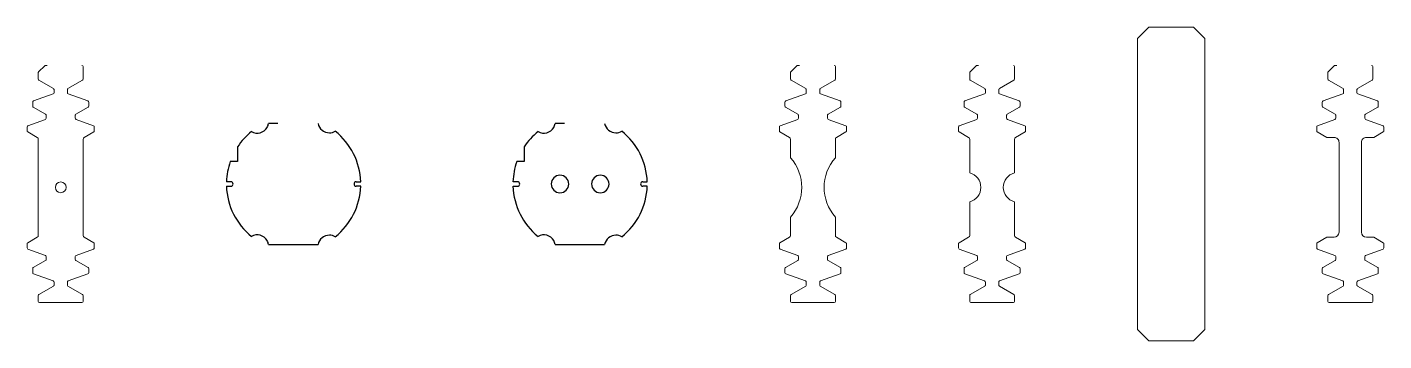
# Model space of a CAD drawing. Header units: millimetres. Extents: x 15 to 621, y -70 to 70.
import ezdxf

# ---------------------------------------------------------------- set-up
doc = ezdxf.new("R2010")
doc.units = ezdxf.units.MM
for name, color, linetype in [('Q3_NORMAL', 3, 'Continuous'), ('Q4_MEDIUM', 4, 'Continuous'), ('Q5_HIGH', 5, 'Continuous')]:
    doc.layers.add(name, color=color, linetype=linetype)

# ---------------------------------------------------------------- blocks, each defined once
blk = doc.blocks.new('T__CH_D4.8_L106')
at = {"layer": 'Q3_NORMAL', "color": 3, "linetype": 'Continuous', "lineweight": 13}
for p, q in [((-10, 49.74), (-10, 46.73)), ((10, 52.44), (10, 46.73)), ((-12.5, 36.59), (-12.5, 34.73)), ((-3.33, 40.28), (-12.17, 37.06)), ((-3, 42.11), (-3, 40.75)), ((3, 42.11), (3, 40.75)), ((3.33, 40.28), (12.17, 37.06)), ((12.5, 36.59), (12.5, 34.73)), ((-6.5, 30.69), (-6.5, 29.33)), ((6.5, 30.69), (6.5, 29.33)), ((-15, 25.54), (-15, 23.68)), ((-6.83, 28.86), (-14.67, 26.01)), ((6.83, 28.86), (14.67, 26.01)), ((15, 25.54), (15, 23.68)), ((-15, -28.54), (-15, -26.68)), ((-6.83, -31.86), (-14.67, -29.01)), ((6.83, -31.86), (14.67, -29.01)), ((15, -28.54), (15, -26.68)), ((-6.5, -33.69), (-6.5, -32.33)), ((6.5, -33.69), (6.5, -32.33)), ((-12.5, -39.59), (-12.5, -37.73)), ((-3.33, -43.28), (-12.17, -40.06)), ((3.33, -43.28), (12.17, -40.06)), ((12.5, -39.59), (12.5, -37.73)), ((-3, -45.11), (-3, -43.75)), ((3, -45.11), (3, -43.75)), ((-10, -52.44), (-10, -49.73)), ((9.5, -52.94), (-9.5, -52.94)), ((10, -52.44), (10, -49.73))]:
    blk.add_line(p, q, dxfattribs=at)
at = {"layer": 'Q3_NORMAL', "color": 3, "lineweight": 13}
for p, q in [((-9.85, 50.09), (-7.15, 52.8)), ((-6.79, 52.94), (-6, 52.94))]:
    blk.add_line(p, q, dxfattribs=at)
for centre, start, end in [((-9.5, 49.74), 135, 180), ((-6.79, 52.44), 90, 135), ((9.5, 52.44), 0, 90)]:
    blk.add_arc(centre, 0.5, start, end, dxfattribs=at)
at = {"layer": 'Q3_NORMAL', "color": 3, "linetype": 'Continuous', "lineweight": 13}
for centre, start, end in [((-9.5, 46.73), 180, -120), ((-3.5, 42.11), 0, 60), ((3.5, 42.11), 120, 180), ((9.5, 46.73), -60, 0), ((-12, 36.59), 110, 180), ((-3.5, 40.75), -70, 0), ((3.5, 40.75), 180, -110), ((12, 36.59), 0, 70), ((-12, 34.73), 180, -120), ((-7, 30.69), 0, 60), ((7, 30.69), 120, 180), ((12, 34.73), -60, 0), ((-14.5, 25.54), 110, 180), ((-7, 29.33), -70, 0), ((7, 29.33), 180, -110), ((14.5, 25.54), 0, 70), ((-14.5, 23.68), 180, -120), ((14.5, 23.68), -60, 0), ((-14.5, -26.68), 120, 180), ((-14.5, -28.54), 180, -110), ((14.5, -28.54), -70, 0), ((14.5, -26.68), 0, 60), ((-7, -32.33), 0, 70), ((-7, -33.69), -60, 0), ((7, -32.33), 110, 180), ((7, -33.69), 180, -120), ((-12, -37.73), 120, 180), ((-12, -39.59), 180, -110), ((12, -39.59), -70, 0), ((12, -37.73), 0, 60), ((-3.5, -43.75), 0, 70), ((-3.5, -45.11), -60, 0), ((3.5, -43.75), 110, 180), ((3.5, -45.11), 180, -120), ((-9.5, -49.73), 120, 180), ((-9.5, -52.44), 180, -90), ((9.5, -52.44), -90, 0), ((9.5, -49.73), 0, 60)]:
    blk.add_arc(centre, 0.5, start, end, dxfattribs=at)
at = {"layer": 'Q4_MEDIUM', "color": 4, "linetype": 'Continuous', "lineweight": 13}
for p, q in [((-9.75, 46.3), (-3.25, 42.55)), ((9.75, 46.3), (3.25, 42.55)), ((-12.25, 34.3), (-6.75, 31.12)), ((12.25, 34.3), (6.75, 31.12)), ((-14.75, 23.24), (-10.5, 20.79)), ((-10, 19.92), (-10, -22.92)), ((10, 19.92), (10, -22.92)), ((14.75, 23.24), (10.5, 20.79)), ((-14.75, -26.24), (-10.5, -23.79)), ((14.75, -26.24), (10.5, -23.79)), ((-12.25, -37.3), (-6.75, -34.12)), ((12.25, -37.3), (6.75, -34.12)), ((-9.75, -49.3), (-3.25, -45.55)), ((9.75, -49.3), (3.25, -45.55))]:
    blk.add_line(p, q, dxfattribs=at)
for centre, start, end in [((-11, 19.92), 0, 60), ((11, 19.92), 120, 180), ((-11, -22.92), -60, 0), ((11, -22.92), 180, -120)]:
    blk.add_arc(centre, 1, start, end, dxfattribs=at)
at = {"layer": 'Q5_HIGH', "color": 5, "linetype": 'Continuous', "lineweight": 13}
blk.add_circle((0, -1.5), 2.4, dxfattribs=at)
blk = doc.blocks.new('T__DISC_0H')
at = {"layer": 'Q3_NORMAL', "color": 3}
for p, q in [((-7, 27), (-11.17, 27)), ((-25, 16.58), (-25, 10)), ((-25, 10), (-28.28, 10)), ((-28, 1), (-29.98, 1)), ((28, 1), (29.98, 1)), ((-29.98, -1), (-28, -1)), ((29.98, -1), (28, -1)), ((-11.17, -27), (10.95, -27))]:
    blk.add_line(p, q, dxfattribs=at)
for centre, radius, start, end in [((-16.25, 27.86), 5.15, -119.65721, -30), ((-16.25, 27.86), 5.15, -30, -9.57233), ((16, 28), 5.15, -168.80348, -90), ((0, 0), 30, 128.79722, 146.44269), ((16, 28), 5.15, -90, -59.83256), ((0, 0), 30, 1.91021, 51.71301), ((0, 0), 30, 160.52878, 178.08979), ((-28, 0), 1, 0, 90), ((28, 0), 1, 90, -90), ((0, 0), 30, -178.08979, -128.79722), ((-28, 0), 1, -90, 0), ((0, 0), 30, -51.71301, -1.91021), ((-16.25, -27.86), 5.15, 30, 119.65721), ((16, -28), 5.15, 90, 168.80348), ((16, -28), 5.15, 59.83256, 90), ((-16.25, -27.86), 5.15, 9.57233, 30)]:
    blk.add_arc(centre, radius, start, end, dxfattribs=at)
blk = doc.blocks.new('T__DISC_2H')
at = {"layer": 'Q3_NORMAL', "color": 3}
for p, q in [((-7, 27), (-11.17, 27)), ((-25, 16.59), (-25, 10)), ((-25, 10), (-28.28, 10)), ((-28, 1), (-29.98, 1)), ((28, 1), (29.98, 1)), ((-29.98, -1), (-28, -1)), ((29.98, -1), (28, -1)), ((-11.17, -27), (10.95, -27))]:
    blk.add_line(p, q, dxfattribs=at)
for centre, radius, start, end in [((-16.25, 27.86), 5.15, -119.66344, -30.00623), ((-16.25, 27.86), 5.15, -30.00623, -9.57856), ((16, 28), 5.15, -168.80971, -90.00623), ((0, 0), 30, 128.79099, 146.43646), ((16, 28), 5.15, -90.00623, -59.83879), ((0, 0), 30, 1.90398, 51.70678), ((0, 0), 30, 160.52255, 178.08355), ((-28, 0), 1, -0.00623, 89.99377), ((-28, 0), 1, -90.00623, -0.00623), ((28, 0), 1, 89.99377, -90.00623), ((0, 0), 30, -178.09602, -128.80346), ((0, 0), 30, -51.71925, -1.91645), ((-16.25, -27.85), 5.15, 29.99377, 119.65097), ((16, -28), 5.15, 89.99377, 168.79725), ((16, -28), 5.15, 59.82632, 89.99377), ((-16.25, -27.85), 5.15, 9.5661, 29.99377)]:
    blk.add_arc(centre, radius, start, end, dxfattribs=at)
at = {"layer": 'Q5_HIGH', "color": 5}
for centre, start, end in [((-9, 0), 89.99377, -90.00623), ((-9, 0), -90.00623, 89.99377), ((9, 0), 89.99377, -90.00623), ((9, 0), -90.00623, 89.99377)]:
    blk.add_arc(centre, 3.9, start, end, dxfattribs=at)
blk = doc.blocks.new('T__NT_R20.00_L106')
at = {"layer": 'Q3_NORMAL', "color": 3, "linetype": 'Continuous', "lineweight": 13}
for p, q in [((-10, 49.74), (-10, 46.73)), ((10, 52.44), (10, 46.73)), ((-12.5, 36.59), (-12.5, 34.73)), ((-3.33, 40.28), (-12.17, 37.06)), ((-3, 42.11), (-3, 40.75)), ((3, 42.11), (3, 40.75)), ((3.33, 40.28), (12.17, 37.06)), ((12.5, 36.59), (12.5, 34.73)), ((-6.5, 30.69), (-6.5, 29.33)), ((6.5, 30.69), (6.5, 29.33)), ((-15, 25.54), (-15, 23.68)), ((-6.83, 28.86), (-14.67, 26.01)), ((6.83, 28.86), (14.67, 26.01)), ((15, 25.54), (15, 23.68)), ((-15, -28.54), (-15, -26.68)), ((-6.83, -31.86), (-14.67, -29.01)), ((6.83, -31.86), (14.67, -29.01)), ((15, -28.54), (15, -26.68)), ((-6.5, -33.69), (-6.5, -32.33)), ((6.5, -33.69), (6.5, -32.33)), ((-12.5, -39.59), (-12.5, -37.73)), ((-3.33, -43.28), (-12.17, -40.06)), ((3.33, -43.28), (12.17, -40.06)), ((12.5, -39.59), (12.5, -37.73)), ((-3, -45.11), (-3, -43.75)), ((3, -45.11), (3, -43.75)), ((-10, -52.44), (-10, -49.73)), ((9.5, -52.94), (-9.5, -52.94)), ((10, -52.44), (10, -49.73))]:
    blk.add_line(p, q, dxfattribs=at)
at = {"layer": 'Q3_NORMAL', "color": 3, "lineweight": 13}
for p, q in [((-9.85, 50.09), (-7.15, 52.8)), ((-6.79, 52.94), (-6, 52.94))]:
    blk.add_line(p, q, dxfattribs=at)
for centre, start, end in [((-9.5, 49.74), 135, 180), ((-6.79, 52.44), 90, 135), ((9.5, 52.44), 0, 90)]:
    blk.add_arc(centre, 0.5, start, end, dxfattribs=at)
at = {"layer": 'Q3_NORMAL', "color": 3, "linetype": 'Continuous', "lineweight": 13}
for centre, start, end in [((-9.5, 46.73), 180, -120), ((-3.5, 42.11), 0, 60), ((3.5, 42.11), 120, 180), ((9.5, 46.73), -60, 0), ((-12, 36.59), 110, 180), ((-3.5, 40.75), -70, 0), ((3.5, 40.75), 180, -110), ((12, 36.59), 0, 70), ((-12, 34.73), 180, -120), ((-7, 30.69), 0, 60), ((7, 30.69), 120, 180), ((12, 34.73), -60, 0), ((-14.5, 25.54), 110, 180), ((-7, 29.33), -70, 0), ((7, 29.33), 180, -110), ((14.5, 25.54), 0, 70), ((-14.5, 23.68), 180, -120), ((14.5, 23.68), -60, 0), ((-14.5, -26.68), 120, 180), ((-14.5, -28.54), 180, -110), ((14.5, -28.54), -70, 0), ((14.5, -26.68), 0, 60), ((-7, -32.33), 0, 70), ((-7, -33.69), -60, 0), ((7, -32.33), 110, 180), ((7, -33.69), 180, -120), ((-12, -37.73), 120, 180), ((-12, -39.59), 180, -110), ((12, -39.59), -70, 0), ((12, -37.73), 0, 60), ((-3.5, -43.75), 0, 70), ((-3.5, -45.11), -60, 0), ((3.5, -43.75), 110, 180), ((3.5, -45.11), 180, -120), ((-9.5, -49.73), 120, 180), ((-9.5, -52.44), 180, -90), ((9.5, -52.44), -90, 0), ((9.5, -49.73), 0, 60)]:
    blk.add_arc(centre, 0.5, start, end, dxfattribs=at)
at = {"layer": 'Q4_MEDIUM', "color": 4, "linetype": 'Continuous', "lineweight": 13}
for p, q in [((-9.75, 46.3), (-3.25, 42.55)), ((9.75, 46.3), (3.25, 42.55)), ((-12.25, 34.3), (-6.75, 31.12)), ((12.25, 34.3), (6.75, 31.12)), ((-14.75, 23.24), (-10.5, 20.79)), ((-10, 19.92), (-10, 11.73)), ((10, 19.92), (10, 11.73)), ((14.75, 23.24), (10.5, 20.79)), ((-10, -22.92), (-10, -14.73)), ((10, -22.92), (10, -14.73)), ((-14.75, -26.24), (-10.5, -23.79)), ((14.75, -26.24), (10.5, -23.79)), ((-12.25, -37.3), (-6.75, -34.12)), ((12.25, -37.3), (6.75, -34.12)), ((-9.75, -49.3), (-3.25, -45.55)), ((9.75, -49.3), (3.25, -45.55))]:
    blk.add_line(p, q, dxfattribs=at)
for centre, start, end in [((-11, 19.92), 0, 60), ((11, 19.92), 120, 180), ((-11, -22.92), -60, 0), ((11, -22.92), 180, -120)]:
    blk.add_arc(centre, 1, start, end, dxfattribs=at)
at = {"layer": 'Q5_HIGH', "color": 5, "linetype": 'Continuous', "lineweight": 13}
for centre, start, end in [((-25, -1.5), -41.40962, 41.40962), ((25, -1.5), 138.59038, -138.59038)]:
    blk.add_arc(centre, 20, start, end, dxfattribs=at)
blk = doc.blocks.new('T__NT_R6.67_L106')
at = {"layer": 'Q3_NORMAL', "color": 3, "linetype": 'Continuous', "lineweight": 13}
for p, q in [((-10, 49.74), (-10, 46.73)), ((10, 52.44), (10, 46.73)), ((-12.5, 36.59), (-12.5, 34.73)), ((-3.33, 40.28), (-12.17, 37.06)), ((-3, 42.11), (-3, 40.75)), ((3, 42.11), (3, 40.75)), ((3.33, 40.28), (12.17, 37.06)), ((12.5, 36.59), (12.5, 34.73)), ((-6.5, 30.69), (-6.5, 29.33)), ((6.5, 30.69), (6.5, 29.33)), ((-15, 25.54), (-15, 23.68)), ((-6.83, 28.86), (-14.67, 26.01)), ((6.83, 28.86), (14.67, 26.01)), ((15, 25.54), (15, 23.68)), ((-15, -28.54), (-15, -26.68)), ((-6.83, -31.86), (-14.67, -29.01)), ((6.83, -31.86), (14.67, -29.01)), ((15, -28.54), (15, -26.68)), ((-6.5, -33.69), (-6.5, -32.33)), ((6.5, -33.69), (6.5, -32.33)), ((-12.5, -39.59), (-12.5, -37.73)), ((-3.33, -43.28), (-12.17, -40.06)), ((3.33, -43.28), (12.17, -40.06)), ((12.5, -39.59), (12.5, -37.73)), ((-3, -45.11), (-3, -43.75)), ((3, -45.11), (3, -43.75)), ((-10, -52.44), (-10, -49.73)), ((9.5, -52.94), (-9.5, -52.94)), ((10, -52.44), (10, -49.73))]:
    blk.add_line(p, q, dxfattribs=at)
at = {"layer": 'Q3_NORMAL', "color": 3, "lineweight": 13}
for p, q in [((-9.85, 50.09), (-7.15, 52.8)), ((-6.79, 52.94), (-6, 52.94))]:
    blk.add_line(p, q, dxfattribs=at)
for centre, start, end in [((-9.5, 49.74), 135, 180), ((-6.79, 52.44), 90, 135), ((9.5, 52.44), 0, 90)]:
    blk.add_arc(centre, 0.5, start, end, dxfattribs=at)
at = {"layer": 'Q3_NORMAL', "color": 3, "linetype": 'Continuous', "lineweight": 13}
for centre, start, end in [((-9.5, 46.73), 180, -120), ((-3.5, 42.11), 0, 60), ((3.5, 42.11), 120, 180), ((9.5, 46.73), -60, 0), ((-12, 36.59), 110, 180), ((-3.5, 40.75), -70, 0), ((3.5, 40.75), 180, -110), ((12, 36.59), 0, 70), ((-12, 34.73), 180, -120), ((-7, 30.69), 0, 60), ((7, 30.69), 120, 180), ((12, 34.73), -60, 0), ((-14.5, 25.54), 110, 180), ((-7, 29.33), -70, 0), ((7, 29.33), 180, -110), ((14.5, 25.54), 0, 70), ((-14.5, 23.68), 180, -120), ((14.5, 23.68), -60, 0), ((-14.5, -26.68), 120, 180), ((-14.5, -28.54), 180, -110), ((14.5, -28.54), -70, 0), ((14.5, -26.68), 0, 60), ((-7, -32.33), 0, 70), ((-7, -33.69), -60, 0), ((7, -32.33), 110, 180), ((7, -33.69), 180, -120), ((-12, -37.73), 120, 180), ((-12, -39.59), 180, -110), ((12, -39.59), -70, 0), ((12, -37.73), 0, 60), ((-3.5, -43.75), 0, 70), ((-3.5, -45.11), -60, 0), ((3.5, -43.75), 110, 180), ((3.5, -45.11), 180, -120), ((-9.5, -49.73), 120, 180), ((-9.5, -52.44), 180, -90), ((9.5, -52.44), -90, 0), ((9.5, -49.73), 0, 60)]:
    blk.add_arc(centre, 0.5, start, end, dxfattribs=at)
at = {"layer": 'Q4_MEDIUM', "color": 4, "linetype": 'Continuous', "lineweight": 13}
for p, q in [((-9.75, 46.3), (-3.25, 42.55)), ((9.75, 46.3), (3.25, 42.55)), ((-12.25, 34.3), (-6.75, 31.13)), ((12.25, 34.3), (6.75, 31.13)), ((-14.75, 23.24), (-10.5, 20.79)), ((-10, 19.92), (-10, 4.96)), ((10, 19.92), (10, 4.96)), ((14.75, 23.24), (10.5, 20.79)), ((-10, -22.92), (-10, -7.95)), ((10, -22.92), (10, -7.95)), ((-14.75, -26.24), (-10.5, -23.79)), ((14.75, -26.24), (10.5, -23.79)), ((-12.25, -37.3), (-6.75, -34.12)), ((12.25, -37.3), (6.75, -34.12)), ((-9.75, -49.3), (-3.25, -45.55)), ((9.75, -49.3), (3.25, -45.55))]:
    blk.add_line(p, q, dxfattribs=at)
for centre, start, end in [((-11, 19.92), 0, 60), ((11, 19.92), 120, 180), ((-11, -22.92), -60, 0), ((11, -22.92), 180, -120)]:
    blk.add_arc(centre, 1, start, end, dxfattribs=at)
at = {"layer": 'Q5_HIGH', "color": 5, "linetype": 'Continuous', "lineweight": 13}
for centre, start, end in [((-11.67, -1.5), -75.52249, 75.52249), ((11.67, -1.5), 104.47751, -104.47751)]:
    blk.add_arc(centre, 6.67, start, end, dxfattribs=at)
blk = doc.blocks.new('T__STRIP_140x30')
at = {"layer": 'Q3_NORMAL', "color": 3, "lineweight": 13}
for p, q in [((-15, 65), (-10, 70)), ((-10, 70), (10, 70)), ((10, 70), (15, 65)), ((-15, -65), (-15, 65)), ((15, 65), (15, -65)), ((-10, -70), (-15, -65)), ((15, -65), (10, -70)), ((10, -70), (-10, -70))]:
    blk.add_line(p, q, dxfattribs=at)
blk = doc.blocks.new('T__UT_L106')
at = {"layer": 'Q3_NORMAL', "color": 3, "linetype": 'Continuous', "lineweight": 13}
for p, q in [((-10, 49.74), (-10, 46.73)), ((10, 52.44), (10, 46.73)), ((-12.5, 36.59), (-12.5, 34.73)), ((-3.33, 40.28), (-12.17, 37.06)), ((-3, 42.11), (-3, 40.75)), ((3, 42.11), (3, 40.75)), ((3.33, 40.28), (12.17, 37.06)), ((12.5, 36.59), (12.5, 34.73)), ((-6.5, 30.69), (-6.5, 29.33)), ((6.5, 30.69), (6.5, 29.33)), ((-15, 25.54), (-15, 23.68)), ((-6.83, 28.86), (-14.67, 26.01)), ((6.83, 28.86), (14.67, 26.01)), ((15, 25.54), (15, 23.68)), ((-15, -28.54), (-15, -26.68)), ((-6.83, -31.86), (-14.67, -29.01)), ((6.83, -31.86), (14.67, -29.01)), ((15, -28.54), (15, -26.68)), ((-6.5, -33.69), (-6.5, -32.33)), ((6.5, -33.69), (6.5, -32.33)), ((-12.5, -39.59), (-12.5, -37.73)), ((-3.33, -43.28), (-12.17, -40.06)), ((3.33, -43.28), (12.17, -40.06)), ((12.5, -39.59), (12.5, -37.73)), ((-3, -45.11), (-3, -43.75)), ((3, -45.11), (3, -43.75)), ((-10, -52.44), (-10, -49.73)), ((9.5, -52.94), (-9.5, -52.94)), ((10, -52.44), (10, -49.73))]:
    blk.add_line(p, q, dxfattribs=at)
at = {"layer": 'Q3_NORMAL', "color": 3, "lineweight": 13}
for p, q in [((-9.85, 50.09), (-7.15, 52.8)), ((-6.79, 52.94), (-6, 52.94))]:
    blk.add_line(p, q, dxfattribs=at)
for centre, start, end in [((-9.5, 49.74), 135, 180), ((-6.79, 52.44), 90, 135), ((9.5, 52.44), 0, 90)]:
    blk.add_arc(centre, 0.5, start, end, dxfattribs=at)
at = {"layer": 'Q3_NORMAL', "color": 3, "linetype": 'Continuous', "lineweight": 13}
for centre, start, end in [((-9.5, 46.73), 180, -120), ((-3.5, 42.11), 0, 60), ((3.5, 42.11), 120, 180), ((9.5, 46.73), -60, 0), ((-12, 36.59), 110, 180), ((-3.5, 40.75), -70, 0), ((3.5, 40.75), 180, -110), ((12, 36.59), 0, 70), ((-12, 34.73), 180, -120), ((-7, 30.69), 0, 60), ((7, 30.69), 120, 180), ((12, 34.73), -60, 0), ((-14.5, 25.54), 110, 180), ((-7, 29.33), -70, 0), ((7, 29.33), 180, -110), ((14.5, 25.54), 0, 70), ((-14.5, 23.68), 180, -120), ((14.5, 23.68), -60, 0), ((-14.5, -26.68), 120, 180), ((-14.5, -28.54), 180, -110), ((14.5, -28.54), -70, 0), ((14.5, -26.68), 0, 60), ((-7, -32.33), 0, 70), ((-7, -33.69), -60, 0), ((7, -32.33), 110, 180), ((7, -33.69), 180, -120), ((-12, -37.73), 120, 180), ((-12, -39.59), 180, -110), ((12, -39.59), -70, 0), ((12, -37.73), 0, 60), ((-3.5, -43.75), 0, 70), ((-3.5, -45.11), -60, 0), ((3.5, -43.75), 110, 180), ((3.5, -45.11), 180, -120), ((-9.5, -49.73), 120, 180), ((-9.5, -52.44), 180, -90), ((9.5, -52.44), -90, 0), ((9.5, -49.73), 0, 60)]:
    blk.add_arc(centre, 0.5, start, end, dxfattribs=at)
at = {"layer": 'Q4_MEDIUM', "color": 4, "linetype": 'Continuous', "lineweight": 13}
for p, q in [((-9.75, 46.3), (-3.25, 42.55)), ((9.75, 46.3), (3.25, 42.55)), ((-12.25, 34.3), (-6.75, 31.13)), ((12.25, 34.3), (6.75, 31.13)), ((-14.75, 23.24), (-10.5, 20.79)), ((-10.5, 20.79), (-7.25, 20.79)), ((10.5, 20.79), (7.25, 20.79)), ((14.75, 23.24), (10.5, 20.79)), ((-14.75, -26.24), (-10.5, -23.79)), ((-10.5, -23.79), (-7.26, -23.79)), ((10.5, -23.79), (7.26, -23.79)), ((14.75, -26.24), (10.5, -23.79)), ((-12.25, -37.3), (-6.75, -34.12)), ((12.25, -37.3), (6.75, -34.12)), ((-9.75, -49.3), (-3.25, -45.55)), ((9.75, -49.3), (3.25, -45.55))]:
    blk.add_line(p, q, dxfattribs=at)
at = {"layer": 'Q5_HIGH', "color": 5, "linetype": 'Continuous', "lineweight": 13}
for p, q in [((-5, 18.54), (-5.01, -21.54)), ((5, 18.54), (5.01, -21.54))]:
    blk.add_line(p, q, dxfattribs=at)
for centre, start, end in [((-7.25, 18.54), -0.0135, 90), ((7.25, 18.54), 90, -179.9865), ((-7.26, -21.54), -90, -0.0135), ((7.26, -21.54), -179.9865, -90)]:
    blk.add_arc(centre, 2.25, start, end, dxfattribs=at)

msp = doc.modelspace()

# ---------------------------------------------------------------- block references
for name, p in [('T__STRIP_140x30', (526, 0)), ('T__CH_D4.8_L106', (30, 0)), ('T__NT_R20.00_L106', (366, 0)), ('T__NT_R6.67_L106', (446, 0)), ('T__UT_L106', (606, 0)), ('T__DISC_0H', (134, 0)), ('T__DISC_2H', (262, 0))]:
    msp.add_blockref(name, p)

doc.saveas('drawing.dxf')
